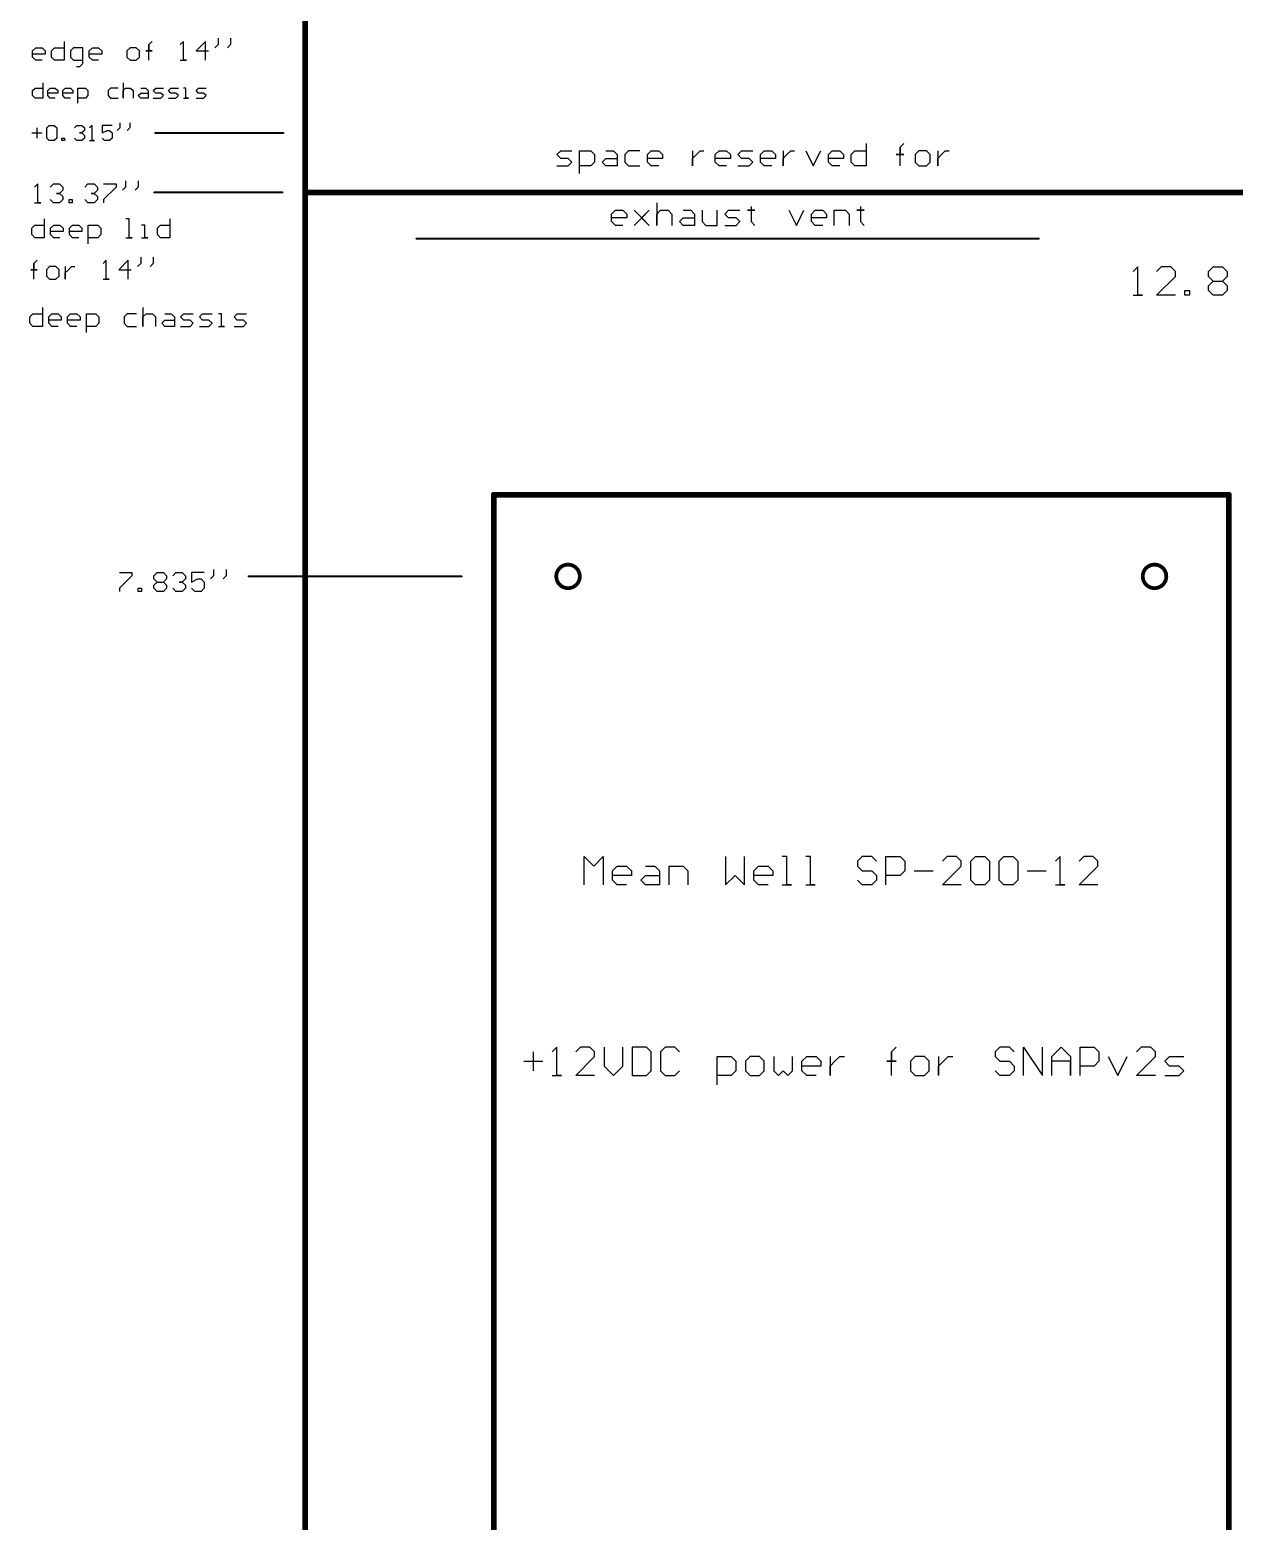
# Model space of a CAD drawing. Extents: x 0.1 to 22.4, y 0.2 to 24.3.
# Drawn here: x 0.54 to 6.93, y 8.33 to 16.23 of the extents above; entities that cross this region are included whole.
import ezdxf

# ---------------------------------------------------------------- set-up
doc = ezdxf.new("R2010")
doc.units = 0
doc.header["$MEASUREMENT"] = 0
for name, color, linetype in [('MECHANICAL1', 6, 'CONTINUOUS'), ('TOPLAYER', 1, 'CONTINUOUS'), ('TOPOVERLAY', 2, 'CONTINUOUS')]:
    doc.layers.add(name, color=color, linetype=linetype)

msp = doc.modelspace()

# ---------------------------------------------------------------- linework, layer by layer
at = {"layer": 'MECHANICAL1'}
for p, q in [((0.555, 16.12), (0.5717, 16.1366)), ((0.5717, 16.1366), (0.605, 16.1366)), ((0.605, 16.1366), (0.6216, 16.12)), ((0.655, 16.12), (0.6716, 16.1366)), ((0.6716, 16.1366), (0.7216, 16.1366)), ((0.7216, 16.17), (0.7216, 16.07)), ((0.7716, 16.1366), (0.7549, 16.12)), ((0.8216, 16.1366), (0.7716, 16.1366)), ((0.8216, 16.0533), (0.8216, 16.1366)), ((0.8549, 16.12), (0.8716, 16.1366)), ((0.8716, 16.1366), (0.9049, 16.1366)), ((0.9049, 16.1366), (0.9215, 16.12)), ((1.0715, 16.1366), (1.0548, 16.12)), ((1.1048, 16.1366), (1.0715, 16.1366)), ((1.1215, 16.12), (1.1048, 16.1366)), ((1.1715, 16.1533), (1.1881, 16.17)), ((1.1715, 16.07), (1.1715, 16.1533)), ((1.1715, 16.1533), (1.1715, 16.12)), ((1.1715, 16.12), (1.1715, 16.1533)), ((1.3547, 16.17), (1.3381, 16.1533)), ((1.3547, 16.07), (1.3547, 16.17)), ((1.4714, 16.17), (1.4214, 16.12)), ((1.4714, 16.07), (1.4714, 16.17)), ((1.538, 16.1533), (1.5214, 16.1366)), ((1.538, 16.1866), (1.538, 16.1533)), ((1.6047, 16.1533), (1.588, 16.1366)), ((1.6047, 16.1866), (1.6047, 16.1533)), ((0.555, 16.0867), (0.555, 16.12)), ((0.6216, 16.1033), (0.555, 16.1033)), ((0.5717, 16.07), (0.555, 16.0867)), ((0.605, 16.07), (0.5717, 16.07)), ((0.6216, 16.12), (0.6216, 16.1033)), ((0.655, 16.0867), (0.655, 16.12)), ((0.6716, 16.07), (0.655, 16.0867)), ((0.7216, 16.07), (0.6716, 16.07)), ((0.7549, 16.12), (0.7549, 16.0867)), ((0.7549, 16.0867), (0.7716, 16.07)), ((0.7716, 16.07), (0.8216, 16.07)), ((0.8049, 16.0367), (0.8216, 16.0533)), ((0.8549, 16.0867), (0.8549, 16.12)), ((0.9215, 16.1033), (0.8549, 16.1033)), ((0.8716, 16.07), (0.8549, 16.0867)), ((0.9049, 16.07), (0.8716, 16.07)), ((0.9215, 16.12), (0.9215, 16.1033)), ((1.0548, 16.12), (1.0548, 16.0867)), ((1.0548, 16.0867), (1.0715, 16.07)), ((1.0715, 16.07), (1.1048, 16.07)), ((1.1048, 16.07), (1.1215, 16.0867)), ((1.1215, 16.0867), (1.1215, 16.12)), ((1.1715, 16.12), (1.1548, 16.12)), ((1.1548, 16.12), (1.1881, 16.12)), ((1.1881, 16.12), (1.1715, 16.12)), ((1.3381, 16.07), (1.3714, 16.07)), ((1.3714, 16.07), (1.3547, 16.07)), ((1.4214, 16.12), (1.488, 16.12)), ((0.7883, 16.0367), (0.8049, 16.0367)), ((0.555, 15.91), (0.5683, 15.9233)), ((0.555, 15.8833), (0.555, 15.91)), ((0.5683, 15.9233), (0.6083, 15.9233)), ((0.6083, 15.95), (0.6083, 15.87)), ((0.635, 15.91), (0.6483, 15.9233)), ((0.635, 15.8833), (0.635, 15.91)), ((0.6883, 15.8967), (0.635, 15.8967)), ((0.6483, 15.9233), (0.675, 15.9233)), ((0.675, 15.9233), (0.6883, 15.91)), ((0.6883, 15.91), (0.6883, 15.8967)), ((0.7149, 15.91), (0.7283, 15.9233)), ((0.7149, 15.8833), (0.7149, 15.91)), ((0.7683, 15.8967), (0.7149, 15.8967)), ((0.7283, 15.9233), (0.7549, 15.9233)), ((0.7549, 15.9233), (0.7683, 15.91)), ((0.7683, 15.91), (0.7683, 15.8967)), ((0.7949, 15.8433), (0.7949, 15.9233)), ((0.7949, 15.9233), (0.8349, 15.9233)), ((0.8349, 15.9233), (0.8482, 15.91)), ((0.8482, 15.91), (0.8482, 15.8833)), ((0.9682, 15.9233), (0.9549, 15.91)), ((0.9549, 15.91), (0.9549, 15.8833)), ((1.0082, 15.9233), (0.9682, 15.9233)), ((1.0348, 15.95), (1.0348, 15.87)), ((1.0348, 15.91), (1.0482, 15.9233)), ((1.0348, 15.87), (1.0348, 15.91)), ((1.0482, 15.9233), (1.0748, 15.9233)), ((1.0748, 15.9233), (1.0882, 15.91)), ((1.0882, 15.91), (1.0882, 15.87)), ((1.1148, 15.8833), (1.1281, 15.8967)), ((1.1281, 15.9233), (1.1548, 15.9233)), ((1.1281, 15.8967), (1.1681, 15.8967)), ((1.1548, 15.9233), (1.1681, 15.91)), ((1.1681, 15.91), (1.1681, 15.87)), ((1.1948, 15.91), (1.2081, 15.9233)), ((1.2081, 15.8967), (1.1948, 15.91)), ((1.2081, 15.9233), (1.2481, 15.9233)), ((1.2348, 15.8967), (1.2081, 15.8967)), ((1.2481, 15.8833), (1.2348, 15.8967)), ((1.2748, 15.91), (1.2881, 15.9233)), ((1.2881, 15.8967), (1.2748, 15.91)), ((1.2881, 15.9233), (1.3281, 15.9233)), ((1.3148, 15.8967), (1.2881, 15.8967)), ((1.3281, 15.8833), (1.3148, 15.8967)), ((1.3681, 15.9233), (1.3547, 15.9233)), ((1.3681, 15.87), (1.3681, 15.9233)), ((1.4214, 15.91), (1.4347, 15.9233)), ((1.4347, 15.8967), (1.4214, 15.91)), ((1.4347, 15.9233), (1.4747, 15.9233)), ((1.4614, 15.8967), (1.4347, 15.8967)), ((1.4747, 15.8833), (1.4614, 15.8967)), ((0.5683, 15.87), (0.555, 15.8833)), ((0.6083, 15.87), (0.5683, 15.87)), ((0.6483, 15.87), (0.635, 15.8833)), ((0.675, 15.87), (0.6483, 15.87)), ((0.7283, 15.87), (0.7149, 15.8833)), ((0.7549, 15.87), (0.7283, 15.87)), ((0.8349, 15.87), (0.7949, 15.87)), ((0.8482, 15.8833), (0.8349, 15.87)), ((0.9549, 15.8833), (0.9682, 15.87)), ((0.9682, 15.87), (1.0082, 15.87)), ((1.1281, 15.87), (1.1148, 15.8833)), ((1.1681, 15.87), (1.1281, 15.87)), ((1.1948, 15.87), (1.2348, 15.87)), ((1.2348, 15.87), (1.2481, 15.8833)), ((1.2748, 15.87), (1.3148, 15.87)), ((1.3148, 15.87), (1.3281, 15.8833)), ((1.3547, 15.87), (1.3814, 15.87)), ((1.3814, 15.87), (1.3681, 15.87)), ((1.4214, 15.87), (1.4614, 15.87)), ((1.4614, 15.87), (1.4747, 15.8833)), ((1.0165, 15.7383), (1.0165, 15.7116)), ((1.0698, 15.7383), (1.0698, 15.7116)), ((0.55, 15.685), (0.6033, 15.685)), ((0.5767, 15.7116), (0.5767, 15.6583)), ((0.63, 15.7116), (0.6433, 15.725)), ((0.63, 15.6583), (0.63, 15.7116)), ((0.6433, 15.645), (0.63, 15.6583)), ((0.6433, 15.725), (0.67, 15.725)), ((0.67, 15.725), (0.6833, 15.7116)), ((0.6833, 15.6583), (0.67, 15.645)), ((0.6833, 15.7116), (0.6833, 15.6583)), ((0.7099, 15.645), (0.7099, 15.6583)), ((0.7099, 15.6583), (0.7233, 15.6583)), ((0.7233, 15.6583), (0.7233, 15.645)), ((0.7766, 15.7116), (0.7899, 15.725)), ((0.7899, 15.645), (0.7766, 15.6583)), ((0.7899, 15.725), (0.8166, 15.725)), ((0.8166, 15.685), (0.8033, 15.685)), ((0.8033, 15.685), (0.8166, 15.685)), ((0.8166, 15.725), (0.8299, 15.7116)), ((0.8299, 15.6983), (0.8166, 15.685)), ((0.8166, 15.685), (0.8299, 15.6717)), ((0.8299, 15.6583), (0.8166, 15.645)), ((0.8299, 15.7116), (0.8299, 15.6983)), ((0.8299, 15.6717), (0.8299, 15.6583)), ((0.8699, 15.725), (0.8566, 15.7116)), ((0.8699, 15.645), (0.8699, 15.725)), ((0.9765, 15.725), (0.9232, 15.725)), ((0.9232, 15.725), (0.9232, 15.685)), ((0.9232, 15.685), (0.9499, 15.6983)), ((0.9365, 15.645), (0.9232, 15.6583)), ((0.9499, 15.6983), (0.9632, 15.6983)), ((0.9632, 15.6983), (0.9765, 15.685)), ((0.9765, 15.6583), (0.9632, 15.645)), ((0.9765, 15.685), (0.9765, 15.6583)), ((1.0165, 15.7116), (1.0032, 15.6983)), ((1.0698, 15.7116), (1.0565, 15.6983)), ((0.67, 15.645), (0.6433, 15.645)), ((0.7233, 15.645), (0.7099, 15.645)), ((0.8166, 15.645), (0.7899, 15.645)), ((0.8566, 15.645), (0.8832, 15.645)), ((0.8832, 15.645), (0.8699, 15.645)), ((0.9632, 15.645), (0.9365, 15.645)), ((0.5817, 15.415), (0.565, 15.3983)), ((0.5817, 15.315), (0.5817, 15.415)), ((0.6483, 15.3983), (0.665, 15.415)), ((0.665, 15.415), (0.6983, 15.415)), ((0.6983, 15.415), (0.715, 15.3983)), ((0.8316, 15.3983), (0.8482, 15.415)), ((0.8482, 15.415), (0.8816, 15.415)), ((0.8816, 15.415), (0.8982, 15.3983)), ((0.9315, 15.415), (0.9982, 15.415)), ((0.9982, 15.415), (0.9982, 15.3983)), ((1.0482, 15.4316), (1.0482, 15.3983)), ((1.1148, 15.4316), (1.1148, 15.3983)), ((0.6983, 15.365), (0.6816, 15.365)), ((0.6816, 15.365), (0.6983, 15.365)), ((0.715, 15.3816), (0.6983, 15.365)), ((0.6983, 15.365), (0.715, 15.3483)), ((0.715, 15.3983), (0.715, 15.3816)), ((0.715, 15.3483), (0.715, 15.3317)), ((0.8816, 15.365), (0.8649, 15.365)), ((0.8649, 15.365), (0.8816, 15.365)), ((0.8982, 15.3816), (0.8816, 15.365)), ((0.8816, 15.365), (0.8982, 15.3483)), ((0.8982, 15.3983), (0.8982, 15.3816)), ((0.8982, 15.3483), (0.8982, 15.3317)), ((0.9982, 15.3983), (0.9315, 15.3317)), ((1.0482, 15.3983), (1.0315, 15.3816)), ((1.1148, 15.3983), (1.0982, 15.3816)), ((0.565, 15.315), (0.5983, 15.315)), ((0.5983, 15.315), (0.5817, 15.315)), ((0.665, 15.315), (0.6483, 15.3317)), ((0.6983, 15.315), (0.665, 15.315)), ((0.715, 15.3317), (0.6983, 15.315)), ((0.7483, 15.315), (0.7483, 15.3317)), ((0.7483, 15.3317), (0.7649, 15.3317)), ((0.7649, 15.315), (0.7483, 15.315)), ((0.7649, 15.3317), (0.7649, 15.315)), ((0.8482, 15.315), (0.8316, 15.3317)), ((0.8816, 15.315), (0.8482, 15.315)), ((0.8982, 15.3317), (0.8816, 15.315)), ((0.9315, 15.3317), (0.9315, 15.315)), ((0.55, 15.18), (0.5667, 15.1966)), ((0.55, 15.1467), (0.55, 15.18)), ((0.5667, 15.1966), (0.6166, 15.1966)), ((0.6166, 15.23), (0.6166, 15.13)), ((0.65, 15.18), (0.6666, 15.1966)), ((0.65, 15.1467), (0.65, 15.18)), ((0.6666, 15.1966), (0.7, 15.1966)), ((0.7, 15.1966), (0.7166, 15.18)), ((0.7166, 15.18), (0.7166, 15.1633)), ((0.7499, 15.18), (0.7666, 15.1966)), ((0.7499, 15.1467), (0.7499, 15.18)), ((0.7666, 15.1966), (0.7999, 15.1966)), ((0.7999, 15.1966), (0.8166, 15.18)), ((0.8166, 15.18), (0.8166, 15.1633)), ((0.8499, 15.0967), (0.8499, 15.1966)), ((0.8499, 15.1966), (0.8999, 15.1966)), ((0.8999, 15.1966), (0.9165, 15.18)), ((0.9165, 15.18), (0.9165, 15.1467)), ((1.0665, 15.23), (1.0498, 15.23)), ((1.0665, 15.13), (1.0665, 15.23)), ((1.1498, 15.1966), (1.1331, 15.1966)), ((1.1498, 15.13), (1.1498, 15.1966)), ((1.2165, 15.18), (1.2331, 15.1966)), ((1.2165, 15.1467), (1.2165, 15.18)), ((1.2331, 15.1966), (1.2831, 15.1966)), ((1.2831, 15.23), (1.2831, 15.13)), ((0.5667, 15.13), (0.55, 15.1467)), ((0.6166, 15.13), (0.5667, 15.13)), ((0.7166, 15.1633), (0.65, 15.1633)), ((0.6666, 15.13), (0.65, 15.1467)), ((0.7, 15.13), (0.6666, 15.13)), ((0.8166, 15.1633), (0.7499, 15.1633)), ((0.7666, 15.13), (0.7499, 15.1467)), ((0.7999, 15.13), (0.7666, 15.13)), ((0.8999, 15.13), (0.8499, 15.13)), ((0.9165, 15.1467), (0.8999, 15.13)), ((1.0498, 15.13), (1.0832, 15.13)), ((1.0832, 15.13), (1.0665, 15.13)), ((1.1331, 15.13), (1.1665, 15.13)), ((1.1665, 15.13), (1.1498, 15.13)), ((1.2331, 15.13), (1.2165, 15.1467)), ((1.2831, 15.13), (1.2331, 15.13)), ((1.1281, 15.0266), (1.1281, 14.9933)), ((1.1948, 15.0266), (1.1948, 14.9933)), ((0.5617, 14.96), (0.545, 14.96)), ((0.545, 14.96), (0.5783, 14.96)), ((0.5617, 14.9933), (0.5783, 15.01)), ((0.5617, 14.91), (0.5617, 14.9933)), ((0.5617, 14.9933), (0.5617, 14.96)), ((0.5617, 14.96), (0.5617, 14.9933)), ((0.5783, 14.96), (0.5617, 14.96)), ((0.645, 14.9766), (0.6283, 14.96)), ((0.6283, 14.96), (0.6283, 14.9267)), ((0.6783, 14.9766), (0.645, 14.9766)), ((0.695, 14.96), (0.6783, 14.9766)), ((0.695, 14.9267), (0.695, 14.96)), ((0.7283, 14.9766), (0.7283, 14.91)), ((0.7283, 14.9433), (0.7449, 14.96)), ((0.7283, 14.91), (0.7283, 14.9433)), ((0.7449, 14.96), (0.7616, 14.9766)), ((0.7616, 14.9766), (0.7783, 14.9766)), ((0.9449, 15.01), (0.9282, 14.9933)), ((0.9449, 14.91), (0.9449, 15.01)), ((1.0615, 15.01), (1.0115, 14.96)), ((1.0115, 14.96), (1.0782, 14.96)), ((1.0615, 14.91), (1.0615, 15.01)), ((1.1281, 14.9933), (1.1115, 14.9766)), ((1.1948, 14.9933), (1.1781, 14.9766)), ((0.6283, 14.9267), (0.645, 14.91)), ((0.645, 14.91), (0.6783, 14.91)), ((0.6783, 14.91), (0.695, 14.9267)), ((0.9282, 14.91), (0.9615, 14.91)), ((0.9615, 14.91), (0.9449, 14.91)), ((0.54, 14.71), (0.5567, 14.7266)), ((0.54, 14.6767), (0.54, 14.71)), ((0.5567, 14.7266), (0.6066, 14.7266)), ((0.6066, 14.76), (0.6066, 14.66)), ((0.64, 14.71), (0.6566, 14.7266)), ((0.64, 14.6767), (0.64, 14.71)), ((0.6566, 14.7266), (0.69, 14.7266)), ((0.69, 14.7266), (0.7066, 14.71)), ((0.7066, 14.71), (0.7066, 14.6933)), ((0.7399, 14.71), (0.7566, 14.7266)), ((0.7399, 14.6767), (0.7399, 14.71)), ((0.7566, 14.7266), (0.7899, 14.7266)), ((0.7899, 14.7266), (0.8066, 14.71)), ((0.8066, 14.71), (0.8066, 14.6933)), ((0.8399, 14.6267), (0.8399, 14.7266)), ((0.8399, 14.7266), (0.8899, 14.7266)), ((0.8899, 14.7266), (0.9065, 14.71)), ((0.9065, 14.71), (0.9065, 14.6767)), ((1.0565, 14.7266), (1.0398, 14.71)), ((1.0398, 14.71), (1.0398, 14.6767)), ((1.1065, 14.7266), (1.0565, 14.7266)), ((1.1398, 14.76), (1.1398, 14.66)), ((1.1398, 14.71), (1.1565, 14.7266)), ((1.1398, 14.66), (1.1398, 14.71)), ((1.1565, 14.7266), (1.1898, 14.7266)), ((1.1898, 14.7266), (1.2065, 14.71)), ((1.2065, 14.71), (1.2065, 14.66)), ((1.2564, 14.7266), (1.2898, 14.7266)), ((1.2898, 14.7266), (1.3064, 14.71)), ((1.3064, 14.71), (1.3064, 14.66)), ((1.3397, 14.71), (1.3564, 14.7266)), ((1.3564, 14.6933), (1.3397, 14.71)), ((1.3564, 14.7266), (1.4064, 14.7266)), ((1.4397, 14.71), (1.4564, 14.7266)), ((1.4564, 14.6933), (1.4397, 14.71)), ((1.4564, 14.7266), (1.5064, 14.7266)), ((1.5563, 14.7266), (1.5397, 14.7266)), ((1.5563, 14.66), (1.5563, 14.7266)), ((1.623, 14.71), (1.6396, 14.7266)), ((1.6396, 14.6933), (1.623, 14.71)), ((1.6396, 14.7266), (1.6896, 14.7266)), ((0.5567, 14.66), (0.54, 14.6767)), ((0.6066, 14.66), (0.5567, 14.66)), ((0.7066, 14.6933), (0.64, 14.6933)), ((0.6566, 14.66), (0.64, 14.6767)), ((0.69, 14.66), (0.6566, 14.66)), ((0.8066, 14.6933), (0.7399, 14.6933)), ((0.7566, 14.66), (0.7399, 14.6767)), ((0.7899, 14.66), (0.7566, 14.66)), ((0.8899, 14.66), (0.8399, 14.66)), ((0.9065, 14.6767), (0.8899, 14.66)), ((1.0398, 14.6767), (1.0565, 14.66)), ((1.0565, 14.66), (1.1065, 14.66)), ((1.2398, 14.6767), (1.2564, 14.6933)), ((1.2564, 14.66), (1.2398, 14.6767)), ((1.2564, 14.6933), (1.3064, 14.6933)), ((1.3064, 14.66), (1.2564, 14.66)), ((1.3397, 14.66), (1.3897, 14.66)), ((1.3897, 14.6933), (1.3564, 14.6933)), ((1.4064, 14.6767), (1.3897, 14.6933)), ((1.3897, 14.66), (1.4064, 14.6767)), ((1.4397, 14.66), (1.4897, 14.66)), ((1.4897, 14.6933), (1.4564, 14.6933)), ((1.5064, 14.6767), (1.4897, 14.6933)), ((1.4897, 14.66), (1.5064, 14.6767)), ((1.5397, 14.66), (1.573, 14.66)), ((1.573, 14.66), (1.5563, 14.66)), ((1.623, 14.66), (1.673, 14.66)), ((1.673, 14.6933), (1.6396, 14.6933)), ((1.6896, 14.6767), (1.673, 14.6933)), ((1.673, 14.66), (1.6896, 14.6767))]:
    msp.add_line(p, q, dxfattribs=at)
for points, const_width in [([(2, 2), (2, 21.37)], 0.03), ([(1.205, 15.685), (1.885, 15.685)], 0.01), ([(1.2, 15.37), (1.88, 15.37)], 0.01), ([(2, 15.37), (18.45, 15.37)], 0.03), ([(2.59, 15.125), (5.89, 15.125)], 0.01), ([(2.59, 15.125), (5.89, 15.125)], 0.01), ([(3, 13.768), (6.898, 13.768)], 0.03), ([(3, 5.5), (3, 13.768)], 0.03), ([(6.898, 5.5), (6.898, 13.768)], 0.03), ([(1.7, 13.335), (2.83, 13.335)], 0.01)]:
    msp.add_lwpolyline(points, dxfattribs=dict(at, const_width=const_width))
for points, const_width in [([(1.2025, 15.685, 1), (1.2075, 15.685, 1)], 0.005), ([(1.8825, 15.685, 1), (1.8875, 15.685, 1)], 0.005), ([(1.1975, 15.37, 1), (1.2025, 15.37, 1)], 0.005), ([(1.8775, 15.37, 1), (1.8825, 15.37, 1)], 0.005), ([(1.9925, 15.37, 1), (2.0075, 15.37, 1)], 0.015), ([(2.5875, 15.125, 1), (2.5925, 15.125, 1)], 0.005), ([(2.5875, 15.125, 1), (2.5925, 15.125, 1)], 0.005), ([(5.8875, 15.125, 1), (5.8925, 15.125, 1)], 0.005), ([(5.8875, 15.125, 1), (5.8925, 15.125, 1)], 0.005), ([(2.9925, 13.768, 1), (3.0075, 13.768, 1)], 0.015), ([(2.9925, 13.768, 1), (3.0075, 13.768, 1)], 0.015), ([(6.8905, 13.768, 1), (6.9055, 13.768, 1)], 0.015), ([(6.8905, 13.768, 1), (6.9055, 13.768, 1)], 0.015), ([(1.6975, 13.335, 1), (1.7025, 13.335, 1)], 0.005), ([(2.8275, 13.335, 1), (2.8325, 13.335, 1)], 0.005)]:
    msp.add_lwpolyline(points, format="xyb", close=True, dxfattribs=dict(at, const_width=const_width))
at = {"layer": 'TOPLAYER'}
for points, const_width in [([(3.4564, 13.335, 1), (3.3316, 13.335, 1)], 0.02), ([(6.5664, 13.335, 1), (6.4416, 13.335, 1)], 0.02), ([(3.3266, 13.335, 1), (3.3365, 13.335, 1)], 0.01), ([(3.4514, 13.335, 1), (3.4615, 13.335, 1)], 0.01), ([(6.4366, 13.335, 1), (6.4466, 13.335, 1)], 0.01), ([(6.5614, 13.335, 1), (6.5714, 13.335, 1)], 0.01)]:
    msp.add_lwpolyline(points, format="xyb", close=True, dxfattribs=dict(at, const_width=const_width))
at = {"layer": 'TOPOVERLAY'}
for p, q in [((3.335, 15.57), (3.355, 15.59)), ((3.335, 15.57), (3.355, 15.59)), ((3.355, 15.59), (3.415, 15.59)), ((3.355, 15.59), (3.415, 15.59)), ((3.455, 15.47), (3.455, 15.59)), ((3.455, 15.59), (3.5149, 15.59)), ((3.455, 15.47), (3.455, 15.59)), ((3.455, 15.59), (3.5149, 15.59)), ((3.5149, 15.59), (3.5349, 15.57)), ((3.5149, 15.59), (3.5349, 15.57)), ((3.5949, 15.59), (3.6349, 15.59)), ((3.5949, 15.59), (3.6349, 15.59)), ((3.6349, 15.59), (3.6549, 15.57)), ((3.6349, 15.59), (3.6549, 15.57)), ((3.7149, 15.59), (3.6949, 15.57)), ((3.7149, 15.59), (3.6949, 15.57)), ((3.7749, 15.59), (3.7149, 15.59)), ((3.7749, 15.59), (3.7149, 15.59)), ((3.8148, 15.57), (3.8348, 15.59)), ((3.8148, 15.57), (3.8348, 15.59)), ((3.8348, 15.59), (3.8748, 15.59)), ((3.8348, 15.59), (3.8748, 15.59)), ((3.8748, 15.59), (3.8948, 15.57)), ((3.8748, 15.59), (3.8948, 15.57)), ((4.0548, 15.59), (4.0548, 15.51)), ((4.0548, 15.59), (4.0548, 15.51)), ((4.0748, 15.57), (4.0948, 15.59)), ((4.0748, 15.57), (4.0948, 15.59)), ((4.0948, 15.59), (4.1147, 15.59)), ((4.0948, 15.59), (4.1147, 15.59)), ((4.1747, 15.57), (4.1947, 15.59)), ((4.1747, 15.57), (4.1947, 15.59)), ((4.1947, 15.59), (4.2347, 15.59)), ((4.1947, 15.59), (4.2347, 15.59)), ((4.2347, 15.59), (4.2547, 15.57)), ((4.2347, 15.59), (4.2547, 15.57)), ((4.2947, 15.57), (4.3147, 15.59)), ((4.2947, 15.57), (4.3147, 15.59)), ((4.3147, 15.59), (4.3747, 15.59)), ((4.3147, 15.59), (4.3747, 15.59)), ((4.4147, 15.57), (4.4346, 15.59)), ((4.4147, 15.57), (4.4346, 15.59)), ((4.4346, 15.59), (4.4746, 15.59)), ((4.4346, 15.59), (4.4746, 15.59)), ((4.4746, 15.59), (4.4946, 15.57)), ((4.4746, 15.59), (4.4946, 15.57)), ((4.5346, 15.59), (4.5346, 15.51)), ((4.5346, 15.59), (4.5346, 15.51)), ((4.5546, 15.57), (4.5746, 15.59)), ((4.5546, 15.57), (4.5746, 15.59)), ((4.5746, 15.59), (4.5946, 15.59)), ((4.5746, 15.59), (4.5946, 15.59)), ((4.6546, 15.59), (4.6946, 15.51)), ((4.6546, 15.59), (4.6946, 15.51)), ((4.6946, 15.51), (4.7345, 15.59)), ((4.6946, 15.51), (4.7345, 15.59)), ((4.7745, 15.57), (4.7945, 15.59)), ((4.7745, 15.57), (4.7945, 15.59)), ((4.7945, 15.59), (4.8345, 15.59)), ((4.7945, 15.59), (4.8345, 15.59)), ((4.8345, 15.59), (4.8545, 15.57)), ((4.8345, 15.59), (4.8545, 15.57)), ((4.8945, 15.57), (4.9145, 15.59)), ((4.8945, 15.57), (4.9145, 15.59)), ((4.9145, 15.59), (4.9745, 15.59)), ((4.9145, 15.59), (4.9745, 15.59)), ((4.9745, 15.63), (4.9745, 15.51)), ((4.9745, 15.63), (4.9745, 15.51)), ((5.1544, 15.61), (5.1744, 15.63)), ((5.1544, 15.61), (5.1744, 15.63)), ((5.1544, 15.51), (5.1544, 15.61)), ((5.1544, 15.61), (5.1544, 15.57)), ((5.1544, 15.57), (5.1544, 15.61)), ((5.1544, 15.51), (5.1544, 15.61)), ((5.1544, 15.61), (5.1544, 15.57)), ((5.1544, 15.57), (5.1544, 15.61)), ((5.2544, 15.59), (5.2344, 15.57)), ((5.2544, 15.59), (5.2344, 15.57)), ((5.2944, 15.59), (5.2544, 15.59)), ((5.2944, 15.59), (5.2544, 15.59)), ((5.3144, 15.57), (5.2944, 15.59)), ((5.3144, 15.57), (5.2944, 15.59)), ((5.3543, 15.59), (5.3543, 15.51)), ((5.3543, 15.59), (5.3543, 15.51)), ((5.3743, 15.57), (5.3943, 15.59)), ((5.3743, 15.57), (5.3943, 15.59)), ((5.3943, 15.59), (5.4143, 15.59)), ((5.3943, 15.59), (5.4143, 15.59)), ((3.355, 15.55), (3.335, 15.57)), ((3.355, 15.55), (3.335, 15.57)), ((3.335, 15.51), (3.395, 15.51)), ((3.335, 15.51), (3.395, 15.51)), ((3.395, 15.55), (3.355, 15.55)), ((3.395, 15.55), (3.355, 15.55)), ((3.415, 15.53), (3.395, 15.55)), ((3.415, 15.53), (3.395, 15.55)), ((3.395, 15.51), (3.415, 15.53)), ((3.395, 15.51), (3.415, 15.53)), ((3.5149, 15.51), (3.455, 15.51)), ((3.5149, 15.51), (3.455, 15.51)), ((3.5349, 15.53), (3.5149, 15.51)), ((3.5349, 15.53), (3.5149, 15.51)), ((3.5349, 15.57), (3.5349, 15.53)), ((3.5349, 15.57), (3.5349, 15.53)), ((3.5749, 15.53), (3.5949, 15.55)), ((3.5749, 15.53), (3.5949, 15.55)), ((3.5949, 15.51), (3.5749, 15.53)), ((3.5949, 15.51), (3.5749, 15.53)), ((3.5949, 15.55), (3.6549, 15.55)), ((3.5949, 15.55), (3.6549, 15.55)), ((3.6549, 15.51), (3.5949, 15.51)), ((3.6549, 15.51), (3.5949, 15.51)), ((3.6549, 15.57), (3.6549, 15.51)), ((3.6549, 15.57), (3.6549, 15.51)), ((3.6949, 15.57), (3.6949, 15.53)), ((3.6949, 15.57), (3.6949, 15.53)), ((3.6949, 15.53), (3.7149, 15.51)), ((3.6949, 15.53), (3.7149, 15.51)), ((3.7149, 15.51), (3.7749, 15.51)), ((3.7149, 15.51), (3.7749, 15.51)), ((3.8148, 15.53), (3.8148, 15.57)), ((3.8148, 15.53), (3.8148, 15.57)), ((3.8948, 15.55), (3.8148, 15.55)), ((3.8948, 15.55), (3.8148, 15.55)), ((3.8348, 15.51), (3.8148, 15.53)), ((3.8348, 15.51), (3.8148, 15.53)), ((3.8748, 15.51), (3.8348, 15.51)), ((3.8748, 15.51), (3.8348, 15.51)), ((3.8948, 15.57), (3.8948, 15.55)), ((3.8948, 15.57), (3.8948, 15.55)), ((4.0548, 15.55), (4.0748, 15.57)), ((4.0548, 15.55), (4.0748, 15.57)), ((4.0548, 15.51), (4.0548, 15.55)), ((4.0548, 15.51), (4.0548, 15.55)), ((4.1747, 15.53), (4.1747, 15.57)), ((4.1747, 15.53), (4.1747, 15.57)), ((4.2547, 15.55), (4.1747, 15.55)), ((4.2547, 15.55), (4.1747, 15.55)), ((4.1947, 15.51), (4.1747, 15.53)), ((4.1947, 15.51), (4.1747, 15.53)), ((4.2347, 15.51), (4.1947, 15.51)), ((4.2347, 15.51), (4.1947, 15.51)), ((4.2547, 15.57), (4.2547, 15.55)), ((4.2547, 15.57), (4.2547, 15.55)), ((4.3147, 15.55), (4.2947, 15.57)), ((4.3147, 15.55), (4.2947, 15.57)), ((4.2947, 15.51), (4.3547, 15.51)), ((4.2947, 15.51), (4.3547, 15.51)), ((4.3547, 15.55), (4.3147, 15.55)), ((4.3547, 15.55), (4.3147, 15.55)), ((4.3747, 15.53), (4.3547, 15.55)), ((4.3747, 15.53), (4.3547, 15.55)), ((4.3547, 15.51), (4.3747, 15.53)), ((4.3547, 15.51), (4.3747, 15.53)), ((4.4147, 15.53), (4.4147, 15.57)), ((4.4147, 15.53), (4.4147, 15.57)), ((4.4946, 15.55), (4.4147, 15.55)), ((4.4946, 15.55), (4.4147, 15.55)), ((4.4346, 15.51), (4.4147, 15.53)), ((4.4346, 15.51), (4.4147, 15.53)), ((4.4746, 15.51), (4.4346, 15.51)), ((4.4746, 15.51), (4.4346, 15.51)), ((4.4946, 15.57), (4.4946, 15.55)), ((4.4946, 15.57), (4.4946, 15.55)), ((4.5346, 15.55), (4.5546, 15.57)), ((4.5346, 15.55), (4.5546, 15.57)), ((4.5346, 15.51), (4.5346, 15.55)), ((4.5346, 15.51), (4.5346, 15.55)), ((4.7745, 15.53), (4.7745, 15.57)), ((4.7745, 15.53), (4.7745, 15.57)), ((4.8545, 15.55), (4.7745, 15.55)), ((4.8545, 15.55), (4.7745, 15.55)), ((4.7945, 15.51), (4.7745, 15.53)), ((4.7945, 15.51), (4.7745, 15.53)), ((4.8345, 15.51), (4.7945, 15.51)), ((4.8345, 15.51), (4.7945, 15.51)), ((4.8545, 15.57), (4.8545, 15.55)), ((4.8545, 15.57), (4.8545, 15.55)), ((4.8945, 15.53), (4.8945, 15.57)), ((4.8945, 15.53), (4.8945, 15.57)), ((4.9145, 15.51), (4.8945, 15.53)), ((4.9145, 15.51), (4.8945, 15.53)), ((4.9745, 15.51), (4.9145, 15.51)), ((4.9745, 15.51), (4.9145, 15.51)), ((5.1544, 15.57), (5.1344, 15.57)), ((5.1344, 15.57), (5.1744, 15.57)), ((5.1544, 15.57), (5.1344, 15.57)), ((5.1344, 15.57), (5.1744, 15.57)), ((5.1744, 15.57), (5.1544, 15.57)), ((5.1744, 15.57), (5.1544, 15.57)), ((5.2344, 15.57), (5.2344, 15.53)), ((5.2344, 15.57), (5.2344, 15.53)), ((5.2344, 15.53), (5.2544, 15.51)), ((5.2344, 15.53), (5.2544, 15.51)), ((5.2544, 15.51), (5.2944, 15.51)), ((5.2544, 15.51), (5.2944, 15.51)), ((5.2944, 15.51), (5.3144, 15.53)), ((5.2944, 15.51), (5.3144, 15.53)), ((5.3144, 15.53), (5.3144, 15.57)), ((5.3144, 15.53), (5.3144, 15.57)), ((5.3543, 15.55), (5.3743, 15.57)), ((5.3543, 15.55), (5.3743, 15.57)), ((5.3543, 15.51), (5.3543, 15.55)), ((5.3543, 15.51), (5.3543, 15.55)), ((3.625, 15.255), (3.645, 15.275)), ((3.625, 15.255), (3.645, 15.275)), ((3.625, 15.215), (3.625, 15.255)), ((3.625, 15.215), (3.625, 15.255)), ((3.645, 15.275), (3.685, 15.275)), ((3.645, 15.275), (3.685, 15.275)), ((3.685, 15.275), (3.705, 15.255)), ((3.685, 15.275), (3.705, 15.255)), ((3.705, 15.255), (3.705, 15.235)), ((3.705, 15.255), (3.705, 15.235)), ((3.745, 15.275), (3.8249, 15.195)), ((3.8249, 15.275), (3.745, 15.195)), ((3.745, 15.275), (3.8249, 15.195)), ((3.8249, 15.275), (3.745, 15.195)), ((3.7849, 15.235), (3.8249, 15.275)), ((3.7849, 15.235), (3.8249, 15.275)), ((3.8649, 15.315), (3.8649, 15.195)), ((3.8649, 15.315), (3.8649, 15.195)), ((3.8649, 15.255), (3.8849, 15.275)), ((3.8649, 15.255), (3.8849, 15.275)), ((3.8649, 15.195), (3.8649, 15.255)), ((3.8649, 15.195), (3.8649, 15.255)), ((3.8849, 15.275), (3.9249, 15.275)), ((3.8849, 15.275), (3.9249, 15.275)), ((3.9249, 15.275), (3.9449, 15.255)), ((3.9249, 15.275), (3.9449, 15.255)), ((3.9449, 15.255), (3.9449, 15.195)), ((3.9449, 15.255), (3.9449, 15.195)), ((4.0049, 15.275), (4.0449, 15.275)), ((4.0049, 15.275), (4.0449, 15.275)), ((4.0449, 15.275), (4.0649, 15.255)), ((4.0449, 15.275), (4.0649, 15.255)), ((4.0649, 15.255), (4.0649, 15.195)), ((4.0649, 15.255), (4.0649, 15.195)), ((4.1048, 15.275), (4.1048, 15.215)), ((4.1048, 15.275), (4.1048, 15.215)), ((4.1848, 15.195), (4.1848, 15.275)), ((4.1848, 15.195), (4.1848, 15.275)), ((4.2248, 15.255), (4.2448, 15.275)), ((4.2248, 15.255), (4.2448, 15.275)), ((4.2448, 15.235), (4.2248, 15.255)), ((4.2448, 15.235), (4.2248, 15.255)), ((4.2448, 15.275), (4.3048, 15.275)), ((4.2448, 15.275), (4.3048, 15.275)), ((4.3648, 15.275), (4.3448, 15.275)), ((4.3448, 15.275), (4.3848, 15.275)), ((4.3648, 15.275), (4.3448, 15.275)), ((4.3448, 15.275), (4.3848, 15.275)), ((4.3648, 15.295), (4.3648, 15.275)), ((4.3648, 15.295), (4.3648, 15.275)), ((4.3848, 15.275), (4.3648, 15.275)), ((4.3648, 15.275), (4.3648, 15.215)), ((4.3848, 15.275), (4.3648, 15.275)), ((4.3648, 15.275), (4.3648, 15.215)), ((4.5647, 15.275), (4.6047, 15.195)), ((4.5647, 15.275), (4.6047, 15.195)), ((4.6047, 15.195), (4.6447, 15.275)), ((4.6047, 15.195), (4.6447, 15.275)), ((4.6847, 15.255), (4.7047, 15.275)), ((4.6847, 15.255), (4.7047, 15.275)), ((4.6847, 15.215), (4.6847, 15.255)), ((4.6847, 15.215), (4.6847, 15.255)), ((4.7047, 15.275), (4.7446, 15.275)), ((4.7047, 15.275), (4.7446, 15.275)), ((4.7446, 15.275), (4.7646, 15.255)), ((4.7446, 15.275), (4.7646, 15.255)), ((4.7646, 15.255), (4.7646, 15.235)), ((4.7646, 15.255), (4.7646, 15.235)), ((4.8046, 15.195), (4.8046, 15.275)), ((4.8046, 15.275), (4.8646, 15.275)), ((4.8046, 15.195), (4.8046, 15.275)), ((4.8046, 15.275), (4.8646, 15.275)), ((4.8646, 15.275), (4.8846, 15.255)), ((4.8646, 15.275), (4.8846, 15.255)), ((4.8846, 15.255), (4.8846, 15.195)), ((4.8846, 15.255), (4.8846, 15.195)), ((4.9446, 15.275), (4.9246, 15.275)), ((4.9246, 15.275), (4.9646, 15.275)), ((4.9446, 15.275), (4.9246, 15.275)), ((4.9246, 15.275), (4.9646, 15.275)), ((4.9446, 15.295), (4.9446, 15.275)), ((4.9446, 15.295), (4.9446, 15.275)), ((4.9646, 15.275), (4.9446, 15.275)), ((4.9446, 15.275), (4.9446, 15.215)), ((4.9646, 15.275), (4.9446, 15.275)), ((4.9446, 15.275), (4.9446, 15.215)), ((3.705, 15.235), (3.625, 15.235)), ((3.705, 15.235), (3.625, 15.235)), ((3.645, 15.195), (3.625, 15.215)), ((3.645, 15.195), (3.625, 15.215)), ((3.685, 15.195), (3.645, 15.195)), ((3.685, 15.195), (3.645, 15.195)), ((3.8249, 15.195), (3.7849, 15.235)), ((3.8249, 15.195), (3.7849, 15.235)), ((3.9849, 15.215), (4.0049, 15.235)), ((3.9849, 15.215), (4.0049, 15.235)), ((4.0049, 15.195), (3.9849, 15.215)), ((4.0049, 15.195), (3.9849, 15.215)), ((4.0049, 15.235), (4.0649, 15.235)), ((4.0049, 15.235), (4.0649, 15.235)), ((4.0649, 15.195), (4.0049, 15.195)), ((4.0649, 15.195), (4.0049, 15.195)), ((4.1048, 15.215), (4.1248, 15.195)), ((4.1048, 15.215), (4.1248, 15.195)), ((4.1248, 15.195), (4.1848, 15.195)), ((4.1248, 15.195), (4.1848, 15.195)), ((4.2248, 15.195), (4.2848, 15.195)), ((4.2248, 15.195), (4.2848, 15.195)), ((4.2848, 15.235), (4.2448, 15.235)), ((4.2848, 15.235), (4.2448, 15.235)), ((4.3048, 15.215), (4.2848, 15.235)), ((4.3048, 15.215), (4.2848, 15.235)), ((4.2848, 15.195), (4.3048, 15.215)), ((4.2848, 15.195), (4.3048, 15.215)), ((4.3648, 15.215), (4.3848, 15.195)), ((4.3648, 15.215), (4.3848, 15.195)), ((4.7646, 15.235), (4.6847, 15.235)), ((4.7646, 15.235), (4.6847, 15.235)), ((4.7047, 15.195), (4.6847, 15.215)), ((4.7047, 15.195), (4.6847, 15.215)), ((4.7446, 15.195), (4.7047, 15.195)), ((4.7446, 15.195), (4.7047, 15.195)), ((4.9446, 15.215), (4.9646, 15.195)), ((4.9446, 15.215), (4.9646, 15.195)), ((6.415, 14.975), (6.39, 14.95)), ((6.415, 14.825), (6.415, 14.975)), ((6.54, 14.975), (6.515, 14.95)), ((6.5899, 14.975), (6.54, 14.975)), ((6.6149, 14.95), (6.5899, 14.975)), ((6.6149, 14.925), (6.6149, 14.95)), ((6.7899, 14.95), (6.8149, 14.975)), ((6.7899, 14.925), (6.7899, 14.95)), ((6.8149, 14.975), (6.8648, 14.975)), ((6.8648, 14.975), (6.8898, 14.95)), ((6.8898, 14.95), (6.8898, 14.925)), ((6.515, 14.825), (6.6149, 14.925)), ((6.8149, 14.9), (6.7899, 14.925)), ((6.7899, 14.875), (6.8149, 14.9)), ((6.7899, 14.85), (6.7899, 14.875)), ((6.8149, 14.9), (6.8648, 14.9)), ((6.8898, 14.925), (6.8648, 14.9)), ((6.8648, 14.9), (6.8898, 14.875)), ((6.8898, 14.875), (6.8898, 14.85)), ((6.39, 14.825), (6.44, 14.825)), ((6.44, 14.825), (6.415, 14.825)), ((6.6149, 14.825), (6.515, 14.825)), ((6.6649, 14.825), (6.6649, 14.85)), ((6.6649, 14.85), (6.6899, 14.85)), ((6.6899, 14.825), (6.6649, 14.825)), ((6.6899, 14.85), (6.6899, 14.825)), ((6.8149, 14.825), (6.7899, 14.85)), ((6.8648, 14.825), (6.8149, 14.825)), ((6.8898, 14.85), (6.8648, 14.825)), ((1.5148, 13.3716), (1.5148, 13.3383)), ((1.5815, 13.3716), (1.5815, 13.3383)), ((1.015, 13.355), (1.0816, 13.355)), ((1.0816, 13.3383), (1.015, 13.2717)), ((1.0816, 13.355), (1.0816, 13.3383)), ((1.1983, 13.3383), (1.2149, 13.355)), ((1.1983, 13.3216), (1.1983, 13.3383)), ((1.2149, 13.305), (1.1983, 13.3216)), ((1.1983, 13.2883), (1.2149, 13.305)), ((1.1983, 13.2717), (1.1983, 13.2883)), ((1.2149, 13.355), (1.2483, 13.355)), ((1.2149, 13.305), (1.2483, 13.305)), ((1.2483, 13.355), (1.2649, 13.3383)), ((1.2649, 13.3216), (1.2483, 13.305)), ((1.2483, 13.305), (1.2649, 13.2883)), ((1.2649, 13.3383), (1.2649, 13.3216)), ((1.2649, 13.2883), (1.2649, 13.2717)), ((1.2982, 13.3383), (1.3149, 13.355)), ((1.3149, 13.355), (1.3482, 13.355)), ((1.3482, 13.305), (1.3316, 13.305)), ((1.3316, 13.305), (1.3482, 13.305)), ((1.3482, 13.355), (1.3649, 13.3383)), ((1.3649, 13.3216), (1.3482, 13.305)), ((1.3482, 13.305), (1.3649, 13.2883)), ((1.3649, 13.3383), (1.3649, 13.3216)), ((1.3649, 13.2883), (1.3649, 13.2717)), ((1.4649, 13.355), (1.3982, 13.355)), ((1.3982, 13.355), (1.3982, 13.305)), ((1.3982, 13.305), (1.4315, 13.3216)), ((1.4315, 13.3216), (1.4482, 13.3216)), ((1.4482, 13.3216), (1.4649, 13.305)), ((1.4649, 13.305), (1.4649, 13.2717)), ((1.5148, 13.3383), (1.4982, 13.3216)), ((1.5815, 13.3383), (1.5648, 13.3216)), ((1.015, 13.2717), (1.015, 13.255)), ((1.115, 13.255), (1.115, 13.2717)), ((1.115, 13.2717), (1.1316, 13.2717)), ((1.1316, 13.255), (1.115, 13.255)), ((1.1316, 13.2717), (1.1316, 13.255)), ((1.2149, 13.255), (1.1983, 13.2717)), ((1.2483, 13.255), (1.2149, 13.255)), ((1.2649, 13.2717), (1.2483, 13.255)), ((1.3149, 13.255), (1.2982, 13.2717)), ((1.3482, 13.255), (1.3149, 13.255)), ((1.3649, 13.2717), (1.3482, 13.255)), ((1.4149, 13.255), (1.3982, 13.2717)), ((1.4482, 13.255), (1.4149, 13.255)), ((1.4649, 13.2717), (1.4482, 13.255)), ((3.48, 11.7), (3.48, 11.85)), ((3.48, 11.85), (3.53, 11.8)), ((3.53, 11.8), (3.58, 11.85)), ((3.58, 11.85), (3.58, 11.7)), ((3.63, 11.775), (3.6549, 11.8)), ((3.6549, 11.8), (3.7049, 11.8)), ((3.7049, 11.8), (3.7299, 11.775)), ((3.8049, 11.8), (3.8549, 11.8)), ((3.8549, 11.8), (3.8799, 11.775)), ((3.9299, 11.7), (3.9299, 11.8)), ((3.9299, 11.8), (4.0048, 11.8)), ((4.0048, 11.8), (4.0298, 11.775)), ((4.2298, 11.85), (4.2298, 11.7)), ((4.3297, 11.7), (4.3297, 11.85)), ((4.3797, 11.775), (4.4047, 11.8)), ((4.4047, 11.8), (4.4547, 11.8)), ((4.4547, 11.8), (4.4797, 11.775)), ((4.5547, 11.85), (4.5297, 11.85)), ((4.5547, 11.7), (4.5547, 11.85)), ((4.6796, 11.85), (4.6546, 11.85)), ((4.6796, 11.7), (4.6796, 11.85)), ((4.9545, 11.85), (4.9295, 11.825)), ((4.9295, 11.825), (4.9295, 11.8)), ((4.9295, 11.8), (4.9545, 11.775)), ((5.0045, 11.85), (4.9545, 11.85)), ((5.0295, 11.825), (5.0045, 11.85)), ((5.0795, 11.7), (5.0795, 11.85)), ((5.0795, 11.85), (5.1545, 11.85)), ((5.1545, 11.85), (5.1795, 11.825)), ((5.1795, 11.825), (5.1795, 11.775)), ((5.4044, 11.85), (5.3794, 11.825)), ((5.3794, 11.7), (5.4794, 11.8)), ((5.4544, 11.85), (5.4044, 11.85)), ((5.4794, 11.825), (5.4544, 11.85)), ((5.4794, 11.8), (5.4794, 11.825)), ((5.5293, 11.825), (5.5543, 11.85)), ((5.5293, 11.725), (5.5293, 11.825)), ((5.5543, 11.85), (5.6043, 11.85)), ((5.6043, 11.85), (5.6293, 11.825)), ((5.6293, 11.825), (5.6293, 11.725)), ((5.6793, 11.825), (5.7043, 11.85)), ((5.6793, 11.725), (5.6793, 11.825)), ((5.7043, 11.85), (5.7543, 11.85)), ((5.7543, 11.85), (5.7793, 11.825)), ((5.7793, 11.825), (5.7793, 11.725)), ((6.0042, 11.85), (5.9792, 11.825)), ((6.0042, 11.7), (6.0042, 11.85)), ((6.1291, 11.85), (6.1042, 11.825)), ((6.1042, 11.7), (6.2041, 11.8)), ((6.1791, 11.85), (6.1291, 11.85)), ((6.2041, 11.825), (6.1791, 11.85)), ((6.2041, 11.8), (6.2041, 11.825)), ((3.63, 11.725), (3.63, 11.775)), ((3.7299, 11.75), (3.63, 11.75)), ((3.6549, 11.7), (3.63, 11.725)), ((3.7049, 11.7), (3.6549, 11.7)), ((3.7299, 11.775), (3.7299, 11.75)), ((3.7799, 11.725), (3.8049, 11.75)), ((3.8049, 11.7), (3.7799, 11.725)), ((3.8049, 11.75), (3.8799, 11.75)), ((3.8799, 11.7), (3.8049, 11.7)), ((3.8799, 11.775), (3.8799, 11.7)), ((4.0298, 11.775), (4.0298, 11.7)), ((4.2298, 11.7), (4.2797, 11.75)), ((4.2797, 11.75), (4.3297, 11.7)), ((4.3797, 11.725), (4.3797, 11.775)), ((4.4797, 11.75), (4.3797, 11.75)), ((4.4047, 11.7), (4.3797, 11.725)), ((4.4547, 11.7), (4.4047, 11.7)), ((4.4797, 11.775), (4.4797, 11.75)), ((4.5297, 11.7), (4.5796, 11.7)), ((4.5796, 11.7), (4.5547, 11.7)), ((4.6546, 11.7), (4.7046, 11.7)), ((4.7046, 11.7), (4.6796, 11.7)), ((4.9545, 11.7), (4.9295, 11.725)), ((4.9545, 11.775), (5.0045, 11.775)), ((5.0045, 11.7), (4.9545, 11.7)), ((5.0045, 11.775), (5.0295, 11.75)), ((5.0295, 11.725), (5.0045, 11.7)), ((5.0295, 11.75), (5.0295, 11.725)), ((5.1545, 11.75), (5.0795, 11.75)), ((5.1795, 11.775), (5.1545, 11.75)), ((5.2294, 11.775), (5.3294, 11.775)), ((5.4794, 11.7), (5.3794, 11.7)), ((5.5543, 11.7), (5.5293, 11.725)), ((5.6043, 11.7), (5.5543, 11.7)), ((5.6293, 11.725), (5.6043, 11.7)), ((5.7043, 11.7), (5.6793, 11.725)), ((5.7543, 11.7), (5.7043, 11.7)), ((5.7793, 11.725), (5.7543, 11.7)), ((5.8292, 11.775), (5.9292, 11.775)), ((5.9792, 11.7), (6.0292, 11.7)), ((6.0292, 11.7), (6.0042, 11.7)), ((6.2041, 11.7), (6.1042, 11.7)), ((3.3349, 10.84), (3.31, 10.815)), ((3.3349, 10.69), (3.3349, 10.84)), ((3.4599, 10.84), (3.4349, 10.815)), ((3.5099, 10.84), (3.4599, 10.84)), ((3.5349, 10.815), (3.5099, 10.84)), ((3.5849, 10.84), (3.5849, 10.74)), ((3.6848, 10.74), (3.6848, 10.84)), ((3.7348, 10.84), (3.7348, 10.69)), ((3.8098, 10.84), (3.7348, 10.84)), ((3.8348, 10.815), (3.8098, 10.84)), ((3.9098, 10.84), (3.8848, 10.815)), ((3.9597, 10.84), (3.9098, 10.84)), ((3.9847, 10.815), (3.9597, 10.84)), ((5.1094, 10.815), (5.1344, 10.84)), ((5.6842, 10.84), (5.6592, 10.815)), ((5.7342, 10.84), (5.6842, 10.84)), ((5.7592, 10.815), (5.7342, 10.84)), ((5.8091, 10.69), (5.8091, 10.84)), ((5.8091, 10.84), (5.9091, 10.69)), ((5.9091, 10.69), (5.9091, 10.84)), ((5.9591, 10.79), (6.0091, 10.84)), ((6.0091, 10.84), (6.0591, 10.79)), ((6.109, 10.69), (6.109, 10.84)), ((6.109, 10.84), (6.184, 10.84)), ((6.184, 10.84), (6.209, 10.815)), ((6.4339, 10.84), (6.4089, 10.815)), ((6.4839, 10.84), (6.4339, 10.84)), ((6.5089, 10.815), (6.4839, 10.84)), ((3.16, 10.765), (3.26, 10.765)), ((3.21, 10.815), (3.21, 10.715)), ((3.4349, 10.69), (3.5349, 10.79)), ((3.5349, 10.79), (3.5349, 10.815)), ((3.8348, 10.715), (3.8348, 10.815)), ((3.8848, 10.815), (3.8848, 10.715)), ((4.1847, 10.64), (4.1847, 10.79)), ((4.1847, 10.79), (4.2596, 10.79)), ((4.2596, 10.79), (4.2846, 10.765)), ((4.2846, 10.765), (4.2846, 10.715)), ((4.3596, 10.79), (4.3346, 10.765)), ((4.3346, 10.765), (4.3346, 10.715)), ((4.4096, 10.79), (4.3596, 10.79)), ((4.4346, 10.765), (4.4096, 10.79)), ((4.4346, 10.715), (4.4346, 10.765)), ((4.4846, 10.79), (4.4846, 10.715)), ((4.5845, 10.715), (4.5845, 10.79)), ((4.6345, 10.765), (4.6595, 10.79)), ((4.6345, 10.715), (4.6345, 10.765)), ((4.6595, 10.79), (4.7095, 10.79)), ((4.7095, 10.79), (4.7345, 10.765)), ((4.7345, 10.765), (4.7345, 10.74)), ((4.7845, 10.79), (4.7845, 10.69)), ((4.7845, 10.74), (4.8095, 10.765)), ((4.8095, 10.765), (4.8345, 10.79)), ((4.8345, 10.79), (4.8595, 10.79)), ((5.1094, 10.765), (5.0844, 10.765)), ((5.0844, 10.765), (5.1344, 10.765)), ((5.1094, 10.69), (5.1094, 10.815)), ((5.1094, 10.815), (5.1094, 10.765)), ((5.1094, 10.765), (5.1094, 10.815)), ((5.1344, 10.765), (5.1094, 10.765)), ((5.2343, 10.79), (5.2093, 10.765)), ((5.2093, 10.765), (5.2093, 10.715)), ((5.2843, 10.79), (5.2343, 10.79)), ((5.3093, 10.765), (5.2843, 10.79)), ((5.3093, 10.715), (5.3093, 10.765)), ((5.3593, 10.79), (5.3593, 10.69)), ((5.3593, 10.74), (5.3843, 10.765)), ((5.3843, 10.765), (5.4093, 10.79)), ((5.4093, 10.79), (5.4343, 10.79)), ((5.6592, 10.815), (5.6592, 10.79)), ((5.6592, 10.79), (5.6842, 10.765)), ((5.6842, 10.765), (5.7342, 10.765)), ((5.7342, 10.765), (5.7592, 10.74)), ((5.9591, 10.69), (5.9591, 10.79)), ((6.0591, 10.765), (5.9591, 10.765)), ((6.0591, 10.79), (6.0591, 10.69)), ((6.0591, 10.69), (6.0591, 10.765)), ((6.209, 10.765), (6.184, 10.74)), ((6.209, 10.815), (6.209, 10.765)), ((6.259, 10.79), (6.309, 10.69)), ((6.309, 10.69), (6.359, 10.79)), ((6.4089, 10.69), (6.5089, 10.79)), ((6.5089, 10.79), (6.5089, 10.815)), ((6.5589, 10.765), (6.5839, 10.79)), ((6.5839, 10.74), (6.5589, 10.765)), ((6.5839, 10.79), (6.6589, 10.79)), ((3.31, 10.69), (3.3599, 10.69)), ((3.3599, 10.69), (3.3349, 10.69)), ((3.5349, 10.69), (3.4349, 10.69)), ((3.5849, 10.74), (3.6348, 10.69)), ((3.6348, 10.69), (3.6848, 10.74)), ((3.7348, 10.69), (3.8098, 10.69)), ((3.8098, 10.69), (3.8348, 10.715)), ((3.8848, 10.715), (3.9098, 10.69)), ((3.9098, 10.69), (3.9597, 10.69)), ((3.9597, 10.69), (3.9847, 10.715)), ((4.2596, 10.69), (4.1847, 10.69)), ((4.2846, 10.715), (4.2596, 10.69)), ((4.3346, 10.715), (4.3596, 10.69)), ((4.3596, 10.69), (4.4096, 10.69)), ((4.4096, 10.69), (4.4346, 10.715)), ((4.4846, 10.715), (4.5096, 10.69)), ((4.5096, 10.69), (4.5346, 10.715)), ((4.5346, 10.715), (4.5595, 10.69)), ((4.5595, 10.69), (4.5845, 10.715)), ((4.7345, 10.74), (4.6345, 10.74)), ((4.6595, 10.69), (4.6345, 10.715)), ((4.7095, 10.69), (4.6595, 10.69)), ((4.7845, 10.69), (4.7845, 10.74)), ((5.2093, 10.715), (5.2343, 10.69)), ((5.2343, 10.69), (5.2843, 10.69)), ((5.2843, 10.69), (5.3093, 10.715)), ((5.3593, 10.69), (5.3593, 10.74)), ((5.6842, 10.69), (5.6592, 10.715)), ((5.7342, 10.69), (5.6842, 10.69)), ((5.7592, 10.715), (5.7342, 10.69)), ((5.7592, 10.74), (5.7592, 10.715)), ((6.184, 10.74), (6.109, 10.74)), ((6.5089, 10.69), (6.4089, 10.69)), ((6.5589, 10.69), (6.6339, 10.69)), ((6.6339, 10.74), (6.5839, 10.74)), ((6.6589, 10.715), (6.6339, 10.74)), ((6.6339, 10.69), (6.6589, 10.715))]:
    msp.add_line(p, q, dxfattribs=at)

doc.saveas('drawing.dxf')
